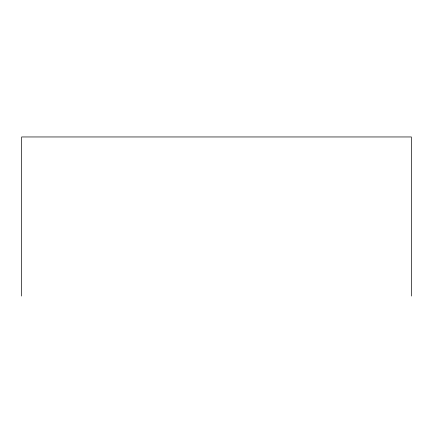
<?xml version="1.0" encoding="UTF-8"?>
<svg xmlns="http://www.w3.org/2000/svg" width="433" height="433" viewBox="0 0 433 433"><rect width="100%" height="100%" fill="white"/><g stroke="black" fill="none" stroke-linecap="round" stroke-linejoin="round"><path stroke-width="0.65" d="M411.35 296.042L411.35 136.958L21.65 136.958L21.65 296.042"/></g></svg>
